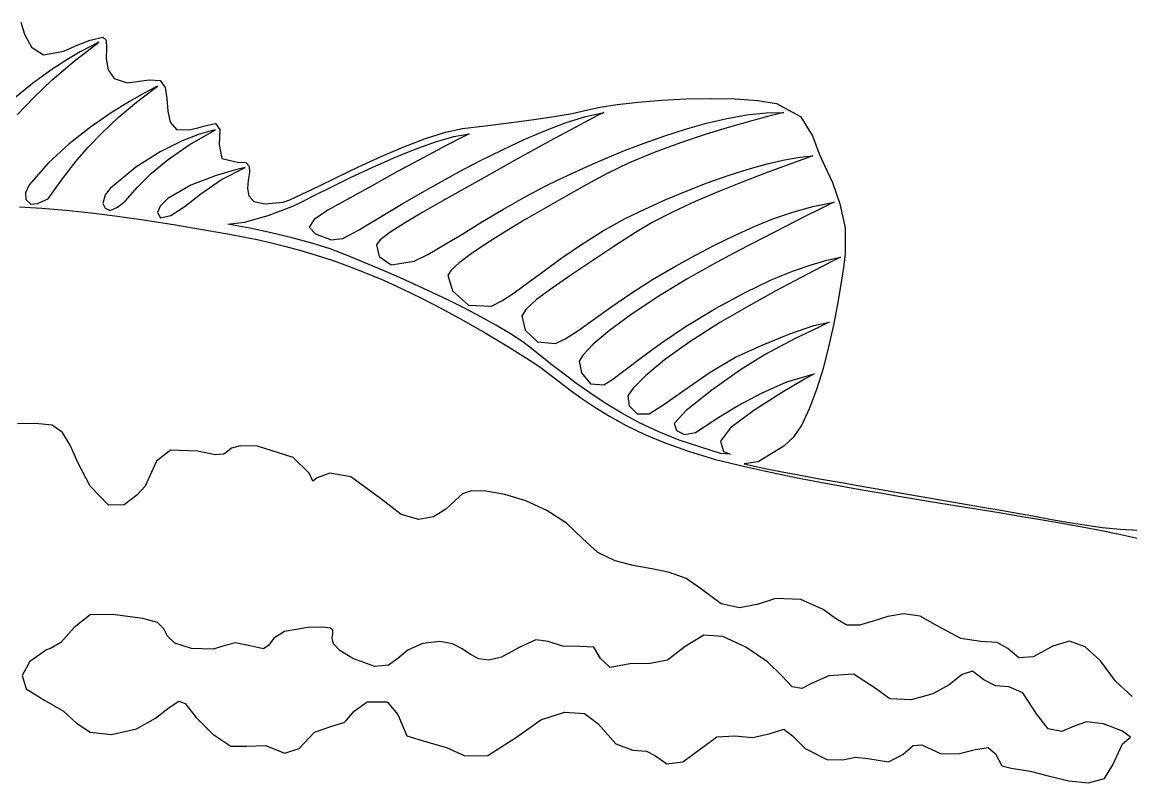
# Model space of a CAD drawing. Extents: x 0 to 10.8, y 0 to 4.7.
# Drawn here: x 5.18 to 8.91, y 2.094 to 4.654 of the extents above; entities that cross this region are included whole.
import ezdxf

# ---------------------------------------------------------------- set-up
doc = ezdxf.new("R2010")
doc.units = 0
doc.layers.add('WHITE', color=7, linetype='CONTINUOUS')
doc.layers.add('YELLOW', color=2, linetype='CONTINUOUS')

msp = doc.modelspace()

# ---------------------------------------------------------------- linework, layer by layer
at = {"layer": 'WHITE', "linetype": 'CONTINUOUS'}
for p, q in [((5.17586, 4.653733), (5.188445, 4.613417)), ((5.188445, 4.613417), (5.211224, 4.569872)), ((5.365745, 4.57668), (5.409168, 4.593351)), ((5.409168, 4.593351), (5.452257, 4.602713)), ((5.452257, 4.602713), (5.462755, 4.593269)), ((5.462755, 4.593269), (5.463731, 4.566534)), ((5.211224, 4.569872), (5.252521, 4.543912)), ((5.252521, 4.543912), (5.320663, 4.556355)), ((5.320663, 4.556355), (5.365745, 4.57668)), ((5.375771, 4.55396), (5.331033, 4.527402)), ((5.354753, 4.522285), (5.438797, 4.58626)), ((5.409715, 4.572263), (5.375771, 4.55396)), ((5.431259, 4.582851), (5.409715, 4.572263)), ((5.438797, 4.58626), (5.431259, 4.582851)), ((5.463731, 4.566534), (5.463242, 4.530671)), ((5.331033, 4.527402), (5.277108, 4.492051)), ((5.281458, 4.459906), (5.354753, 4.522285)), ((5.463242, 4.530671), (5.469345, 4.493839)), ((5.277108, 4.492051), (5.215601, 4.447369)), ((5.469345, 4.493839), (5.490097, 4.464202)), ((5.215601, 4.447369), (5.148118, 4.392817)), ((5.217996, 4.399645), (5.281458, 4.459906)), ((5.490097, 4.464202), (5.533556, 4.449919)), ((5.533556, 4.449919), (5.607776, 4.459154)), ((5.607776, 4.459154), (5.644111, 4.457723)), ((5.644111, 4.457723), (5.66114, 4.433796)), ((5.590954, 4.414945), (5.541244, 4.386801)), ((5.565274, 4.384879), (5.63619, 4.438217)), ((5.624122, 4.432294), (5.590954, 4.414945)), ((5.63619, 4.438217), (5.624122, 4.432294)), ((5.66114, 4.433796), (5.667026, 4.396372)), ((5.163453, 4.342022), (5.217996, 4.399645)), ((5.541244, 4.386801), (5.479547, 4.348494)), ((5.5032, 4.332693), (5.565274, 4.384879)), ((5.667026, 4.396372), (5.66993, 4.354449)), ((7.08373, 4.358961), (7.125018, 4.367654)), ((7.125018, 4.367654), (7.182528, 4.376335)), ((7.182528, 4.376335), (7.252432, 4.384327)), ((7.252432, 4.384327), (7.330902, 4.390953)), ((7.330902, 4.390953), (7.414111, 4.395535)), ((7.414111, 4.395535), (7.498229, 4.397398)), ((7.498229, 4.397398), (7.579432, 4.395864)), ((7.579432, 4.395864), (7.65389, 4.390256)), ((7.65389, 4.390256), (7.717776, 4.379898)), ((7.717776, 4.379898), (7.799524, 4.336088)), ((5.479547, 4.348494), (5.410421, 4.300653)), ((5.449104, 4.281894), (5.5032, 4.332693)), ((5.66993, 4.354449), (5.678013, 4.317025)), ((6.90148, 4.325876), (6.969748, 4.336032)), ((6.969748, 4.336032), (7.030789, 4.346936)), ((7.010935, 4.31572), (7.07684, 4.336263)), ((7.030789, 4.346936), (7.08373, 4.358961)), ((7.116302, 4.33917), (7.054944, 4.307183)), ((7.07684, 4.336263), (7.137565, 4.349988)), ((7.137565, 4.349988), (7.116302, 4.33917)), ((7.482218, 4.313794), (7.551389, 4.33003)), ((7.551389, 4.33003), (7.618621, 4.341987)), ((7.618621, 4.341987), (7.682896, 4.348895)), ((7.692194, 4.337041), (7.635363, 4.321743)), ((7.682896, 4.348895), (7.743198, 4.349988)), ((7.729678, 4.346653), (7.692194, 4.337041)), ((7.743198, 4.349988), (7.729678, 4.346653)), ((7.799524, 4.336088), (7.839402, 4.271675)), ((5.410421, 4.300653), (5.33842, 4.243911)), ((5.678013, 4.317025), (5.699437, 4.293099)), ((5.699437, 4.293099), (5.742363, 4.29167)), ((5.742314, 4.240504), (5.830591, 4.29167)), ((5.742363, 4.29167), (5.771551, 4.298426)), ((5.771551, 4.298426), (5.795422, 4.304849)), ((5.795422, 4.304849), (5.830591, 4.312603)), ((5.830591, 4.29167), (5.816385, 4.288367)), ((5.830591, 4.312603), (5.845849, 4.292487)), ((5.845849, 4.292487), (5.842741, 4.24251)), ((6.604536, 4.283955), (6.66203, 4.296154)), ((6.66203, 4.296154), (6.746748, 4.306311)), ((6.746748, 4.306311), (6.826855, 4.316093)), ((6.826855, 4.316093), (6.90148, 4.325876)), ((6.869056, 4.258773), (6.941219, 4.289508)), ((6.941219, 4.289508), (7.010935, 4.31572)), ((7.054944, 4.307183), (6.957135, 4.254728)), ((7.342124, 4.271553), (7.412125, 4.294046)), ((7.412125, 4.294046), (7.482218, 4.313794)), ((7.5638, 4.301349), (7.482119, 4.276451)), ((7.635363, 4.321743), (7.5638, 4.301349)), ((5.402124, 4.232717), (5.449104, 4.281894)), ((5.718436, 4.254098), (5.645161, 4.217897)), ((5.777255, 4.276716), (5.718436, 4.254098)), ((5.816385, 4.288367), (5.777255, 4.276716)), ((6.464175, 4.234058), (6.537469, 4.262443)), ((6.537469, 4.262443), (6.604536, 4.283955)), ((6.571036, 4.251568), (6.63271, 4.269406)), ((6.663596, 4.26761), (6.608709, 4.239354)), ((6.63271, 4.269406), (6.684459, 4.278209)), ((6.684459, 4.278209), (6.663596, 4.26761)), ((6.795814, 4.224665), (6.869056, 4.258773)), ((6.957135, 4.254728), (6.826522, 4.182505)), ((7.273235, 4.247084), (7.342124, 4.271553)), ((7.482119, 4.276451), (7.394939, 4.247639)), ((7.839402, 4.271675), (7.861335, 4.210919)), ((5.33842, 4.243911), (5.268102, 4.178897)), ((5.361395, 4.185397), (5.402124, 4.232717)), ((5.645161, 4.217897), (5.562665, 4.165496)), ((5.672055, 4.192065), (5.742314, 4.240504)), ((5.842741, 4.24251), (5.85225, 4.195054)), ((6.388002, 4.201241), (6.464175, 4.234058)), ((6.430266, 4.197149), (6.502526, 4.226786)), ((6.502526, 4.226786), (6.571036, 4.251568)), ((6.608709, 4.239354), (6.531355, 4.198751)), ((6.72286, 4.188329), (6.795814, 4.224665)), ((7.142856, 4.195286), (7.206473, 4.221406)), ((7.206473, 4.221406), (7.273235, 4.247084)), ((7.30687, 4.215504), (7.222531, 4.180637)), ((7.394939, 4.247639), (7.30687, 4.215504)), ((5.268102, 4.178897), (5.204022, 4.106241)), ((5.326054, 4.140169), (5.361395, 4.185397)), ((5.615577, 4.145133), (5.672055, 4.192065)), ((5.85225, 4.195054), (5.905359, 4.182505)), ((5.905359, 4.182505), (5.933039, 4.182026)), ((5.933039, 4.182026), (5.944252, 4.169139)), ((6.312294, 4.166431), (6.388002, 4.201241)), ((6.357342, 4.164748), (6.430266, 4.197149)), ((6.531355, 4.198751), (6.443092, 4.151113)), ((6.651561, 4.150915), (6.72286, 4.188329)), ((6.826522, 4.182505), (6.751788, 4.140132)), ((7.0834, 4.169494), (7.142856, 4.195286)), ((7.222531, 4.180637), (7.146537, 4.143627)), ((7.686568, 4.176551), (7.745053, 4.19027)), ((7.793993, 4.187172), (7.742326, 4.168517)), ((7.745053, 4.19027), (7.796808, 4.199395)), ((7.828093, 4.199188), (7.793993, 4.187172)), ((7.796808, 4.199395), (7.840398, 4.203442)), ((7.840398, 4.203442), (7.828093, 4.199188)), ((7.861335, 4.210919), (7.880129, 4.171189)), ((5.562665, 4.165496), (5.476182, 4.094277)), ((5.568645, 4.098489), (5.615577, 4.145133)), ((5.902344, 4.157945), (5.833209, 4.138193)), ((5.850529, 4.123853), (5.93078, 4.16456)), ((5.93078, 4.16456), (5.902344, 4.157945)), ((5.944904, 4.147613), (5.940905, 4.121213)), ((5.944252, 4.169139), (5.944904, 4.147613)), ((6.2404, 4.13207), (6.312294, 4.166431)), ((6.28684, 4.131675), (6.357342, 4.164748)), ((6.443092, 4.151113), (6.355472, 4.101753)), ((6.583283, 4.113569), (6.651561, 4.150915)), ((6.981041, 4.121959), (7.029123, 4.144795)), ((7.029123, 4.144795), (7.0834, 4.169494)), ((7.146537, 4.143627), (7.080554, 4.107634)), ((7.555153, 4.137269), (7.622789, 4.158722)), ((7.677316, 4.144344), (7.603191, 4.115775)), ((7.622789, 4.158722), (7.686568, 4.176551)), ((7.742326, 4.168517), (7.677316, 4.144344)), ((7.880129, 4.171189), (7.906172, 4.113802)), ((5.204022, 4.106241), (5.191686, 4.0795)), ((5.295238, 4.097269), (5.326054, 4.140169)), ((5.747637, 4.10545), (5.669889, 4.059859)), ((5.833209, 4.138193), (5.747637, 4.10545)), ((5.781243, 4.076167), (5.850529, 4.123853)), ((5.940905, 4.121213), (5.93816, 4.093705)), ((6.175666, 4.100597), (6.2404, 4.13207)), ((6.221847, 4.100018), (6.28684, 4.131675)), ((6.519393, 4.077439), (6.583283, 4.113569)), ((6.751788, 4.140132), (6.67474, 4.096988)), ((6.940172, 4.101753), (6.981041, 4.121959)), ((7.080554, 4.107634), (7.010767, 4.068688)), ((7.414049, 4.085427), (7.485094, 4.112676)), ((7.485094, 4.112676), (7.555153, 4.137269)), ((7.603191, 4.115775), (7.524176, 4.08393)), ((7.906172, 4.113802), (7.931642, 4.042632)), ((5.191686, 4.0795), (5.192113, 4.056726)), ((5.267557, 4.059794), (5.295238, 4.097269)), ((5.459399, 4.073049), (5.451374, 4.043714)), ((5.476182, 4.094277), (5.459399, 4.073049)), ((5.527024, 4.050911), (5.568645, 4.098489)), ((5.728902, 4.034462), (5.781243, 4.076167)), ((5.93816, 4.093705), (5.942579, 4.068855)), ((5.942579, 4.068855), (5.960068, 4.05043)), ((6.081064, 4.056081), (6.121438, 4.074454)), ((6.120734, 4.049322), (6.16545, 4.071871)), ((6.121438, 4.074454), (6.175666, 4.100597)), ((6.16545, 4.071871), (6.221847, 4.100018)), ((6.355472, 4.101753), (6.275583, 4.05798)), ((6.461258, 4.043673), (6.519393, 4.077439)), ((6.67474, 4.096988), (6.599094, 4.054545)), ((6.870377, 4.065075), (6.940172, 4.101753)), ((7.010767, 4.068688), (6.939653, 4.028056)), ((7.343451, 4.056007), (7.414049, 4.085427)), ((7.524176, 4.08393), (7.444498, 4.049933)), ((5.192113, 4.056726), (5.209589, 4.041301)), ((5.209589, 4.041301), (5.23138, 4.044099)), ((5.23138, 4.044099), (5.267557, 4.059794)), ((5.451374, 4.043714), (5.459809, 4.028196)), ((5.476518, 4.020175), (5.500652, 4.030905)), ((5.500652, 4.030905), (5.527024, 4.050911)), ((5.64508, 4.034899), (5.635705, 4.013044)), ((5.669889, 4.059859), (5.64508, 4.034899)), ((5.680165, 4.002671), (5.728902, 4.034462)), ((5.960068, 4.05043), (5.996536, 4.042196)), ((5.996536, 4.042196), (6.05789, 4.047919)), ((6.00771, 4.003557), (6.090787, 4.034462)), ((6.05789, 4.047919), (6.081064, 4.056081)), ((6.090787, 4.034462), (6.120734, 4.049322)), ((6.275583, 4.05798), (6.208398, 4.021098)), ((6.410245, 4.013419), (6.461258, 4.043673)), ((6.599094, 4.054545), (6.528565, 4.014274)), ((6.799482, 4.024577), (6.870377, 4.065075)), ((7.274738, 4.024901), (7.343451, 4.056007)), ((7.444498, 4.049933), (7.368381, 4.014903)), ((7.772616, 4.014062), (7.840969, 4.032962)), ((7.840969, 4.032962), (7.912178, 4.047919)), ((7.899993, 4.042019), (7.866008, 4.025394)), ((7.912178, 4.047919), (7.899993, 4.042019)), ((7.931642, 4.042632), (7.948713, 3.961558)), ((5.459809, 4.028196), (5.476518, 4.020175)), ((5.635705, 4.013044), (5.645919, 3.995342)), ((5.645919, 3.995342), (5.680165, 4.002671)), ((5.928623, 3.980628), (6.00771, 4.003557)), ((6.208398, 4.021098), (6.162317, 3.990102)), ((6.36772, 3.987825), (6.410245, 4.013419)), ((6.528565, 4.014274), (6.466868, 3.977649)), ((6.729504, 3.982667), (6.799482, 4.024577)), ((6.939653, 4.028056), (6.869686, 3.987003)), ((7.1329, 3.950002), (7.209344, 3.992592)), ((7.209344, 3.992592), (7.274738, 4.024901)), ((7.368381, 4.014903), (7.300053, 3.979963)), ((7.641325, 3.965485), (7.706331, 3.991482)), ((7.706331, 3.991482), (7.772616, 4.014062)), ((7.814078, 3.999657), (7.748058, 3.96642)), ((7.866008, 4.025394), (7.814078, 3.999657)), ((5.872055, 3.97434), (5.928623, 3.980628)), ((5.945856, 3.960417), (5.872055, 3.97434)), ((6.018316, 3.945165), (5.945856, 3.960417)), ((6.162317, 3.990102), (6.145736, 3.963986)), ((6.145736, 3.963986), (6.167055, 3.941745)), ((6.259325, 3.925797), (6.313602, 3.955206)), ((6.313602, 3.955206), (6.33505, 3.968038)), ((6.33505, 3.968038), (6.36772, 3.987825)), ((6.466868, 3.977649), (6.417719, 3.946141)), ((6.662455, 3.941751), (6.729504, 3.982667)), ((6.869686, 3.987003), (6.803344, 3.946793)), ((7.300053, 3.979963), (7.243738, 3.946234)), ((7.576809, 3.936334), (7.641325, 3.965485)), ((7.748058, 3.96642), (7.671805, 3.927295)), ((7.948713, 3.961558), (7.949563, 3.874454)), ((6.088284, 3.928541), (6.018316, 3.945165)), ((6.154611, 3.910497), (6.088284, 3.928541)), ((6.167055, 3.941745), (6.220335, 3.921309)), ((6.220335, 3.921309), (6.259325, 3.925797)), ((6.384831, 3.921221), (6.371921, 3.904363)), ((6.417719, 3.946141), (6.384831, 3.921221)), ((6.600351, 3.904236), (6.662455, 3.941751)), ((6.803344, 3.946793), (6.743103, 3.908692)), ((7.061836, 3.905344), (7.1329, 3.950002)), ((7.243738, 3.946234), (7.17113, 3.898485)), ((7.511996, 3.904292), (7.576809, 3.936334)), ((7.671805, 3.927295), (7.589173, 3.883894)), ((6.216144, 3.890989), (6.154611, 3.910497)), ((6.271732, 3.86997), (6.216144, 3.890989)), ((6.371921, 3.904363), (6.381947, 3.865428)), ((6.545204, 3.872527), (6.600351, 3.904236)), ((6.743103, 3.908692), (6.69144, 3.873964)), ((6.996345, 3.860476), (7.061836, 3.905344)), ((7.17113, 3.898485), (7.097214, 3.850083)), ((7.446096, 3.869621), (7.511996, 3.904292)), ((7.589173, 3.883894), (7.504017, 3.837829)), ((6.344028, 3.839882), (6.271732, 3.86997)), ((6.381947, 3.865428), (6.422212, 3.837126)), ((6.422212, 3.837126), (6.49903, 3.849033)), ((6.49903, 3.849033), (6.545204, 3.872527)), ((6.650831, 3.843875), (6.623752, 3.81969)), ((6.69144, 3.873964), (6.650831, 3.843875)), ((6.93662, 3.817255), (6.996345, 3.860476)), ((7.097214, 3.850083), (7.026359, 3.802936)), ((7.378321, 3.832584), (7.446096, 3.869621)), ((7.834472, 3.837511), (7.887758, 3.852451)), ((7.91608, 3.853898), (7.86964, 3.830145)), ((7.887758, 3.852451), (7.933111, 3.862489)), ((7.933111, 3.862489), (7.91608, 3.853898)), ((7.949563, 3.874454), (7.943712, 3.828061)), ((6.414404, 3.809794), (6.344028, 3.839882)), ((6.482464, 3.779796), (6.414404, 3.809794)), ((6.623752, 3.81969), (6.61268, 3.802674)), ((6.882854, 3.777539), (6.93662, 3.817255)), ((7.300865, 3.787722), (7.378321, 3.832584)), ((7.504017, 3.837829), (7.420195, 3.790714)), ((7.69828, 3.785284), (7.771797, 3.815759)), ((7.771797, 3.815759), (7.834472, 3.837511)), ((7.86964, 3.830145), (7.800769, 3.794263)), ((7.943712, 3.828061), (7.935157, 3.7707)), ((6.547816, 3.749978), (6.482464, 3.779796)), ((6.61268, 3.802674), (6.628077, 3.749617)), ((6.835238, 3.743187), (6.882854, 3.777539)), ((7.026359, 3.802936), (6.962933, 3.758955)), ((7.228171, 3.740846), (7.300865, 3.787722)), ((7.420195, 3.790714), (7.31704, 3.728572)), ((7.612468, 3.744176), (7.69828, 3.785284)), ((7.800769, 3.794263), (7.716446, 3.749285)), ((7.935157, 3.7707), (7.923939, 3.705197)), ((6.610063, 3.720429), (6.547816, 3.749978)), ((6.628077, 3.749617), (6.682023, 3.701211)), ((6.793966, 3.716054), (6.835238, 3.743187)), ((6.962933, 3.758955), (6.911306, 3.72005)), ((7.161336, 3.694702), (7.228171, 3.740846)), ((7.512906, 3.690522), (7.612468, 3.744176)), ((7.716446, 3.749285), (7.623648, 3.698241)), ((6.668811, 3.691238), (6.610063, 3.720429)), ((6.682023, 3.701211), (6.759231, 3.697998)), ((6.759231, 3.697998), (6.793966, 3.716054)), ((6.911306, 3.72005), (6.875844, 3.688128)), ((7.10146, 3.652038), (7.161336, 3.694702)), ((7.31704, 3.728572), (7.228507, 3.669421)), ((7.623648, 3.698241), (7.529355, 3.644164)), ((7.923939, 3.705197), (7.9101, 3.634375)), ((6.723665, 3.662497), (6.668811, 3.691238)), ((6.77423, 3.634293), (6.723665, 3.662497)), ((6.875844, 3.688128), (6.860916, 3.665101)), ((6.860916, 3.665101), (6.872104, 3.617802)), ((7.228507, 3.669421), (7.156257, 3.615753)), ((7.413866, 3.630658), (7.512906, 3.690522)), ((6.820112, 3.606718), (6.77423, 3.634293)), ((7.04964, 3.615599), (7.10146, 3.652038)), ((7.33119, 3.574989), (7.413866, 3.630658)), ((7.529355, 3.644164), (7.426521, 3.578582)), ((7.762638, 3.605283), (7.843484, 3.633275)), ((7.861405, 3.627995), (7.779275, 3.587712)), ((7.843484, 3.633275), (7.895729, 3.644164)), ((7.895729, 3.644164), (7.861405, 3.627995)), ((7.9101, 3.634375), (7.893679, 3.561057)), ((6.860916, 3.57986), (6.820112, 3.606718)), ((6.872104, 3.617802), (6.914528, 3.577814)), ((6.974565, 3.572384), (7.006975, 3.588132)), ((7.006975, 3.588132), (7.04964, 3.615599)), ((7.156257, 3.615753), (7.101952, 3.57006)), ((7.669455, 3.567198), (7.762638, 3.605283)), ((7.779275, 3.587712), (7.680603, 3.535654)), ((6.889653, 3.558635), (6.860916, 3.57986)), ((6.922071, 3.533285), (6.889653, 3.558635)), ((6.914528, 3.577814), (6.974565, 3.572384)), ((7.101952, 3.57006), (7.067252, 3.534835)), ((7.263552, 3.525467), (7.33119, 3.574989)), ((7.426521, 3.578582), (7.341918, 3.517164)), ((7.580198, 3.52603), (7.669455, 3.567198)), ((7.893679, 3.561057), (7.874716, 3.488071)), ((6.958235, 3.504588), (6.922071, 3.533285)), ((7.067252, 3.534835), (7.053821, 3.512569)), ((7.053821, 3.512569), (7.062572, 3.473744)), ((7.20962, 3.484046), (7.263552, 3.525467)), ((7.341918, 3.517164), (7.277629, 3.463712)), ((7.494494, 3.475957), (7.580198, 3.52603)), ((7.680603, 3.535654), (7.59665, 3.484156)), ((6.998213, 3.473317), (6.958235, 3.504588)), ((7.042069, 3.440249), (6.998213, 3.473317)), ((7.062572, 3.473744), (7.092923, 3.436249)), ((7.168068, 3.452677), (7.20962, 3.484046)), ((7.410472, 3.418173), (7.494494, 3.475957)), ((7.59665, 3.484156), (7.500667, 3.41498)), ((7.75352, 3.442993), (7.844883, 3.470699)), ((7.844883, 3.470699), (7.812499, 3.452371)), ((7.874716, 3.488071), (7.853253, 3.418238)), ((7.089868, 3.406156), (7.042069, 3.440249)), ((7.092923, 3.436249), (7.137565, 3.433313)), ((7.137565, 3.433313), (7.168068, 3.452677)), ((7.277629, 3.463712), (7.235735, 3.422032)), ((7.667266, 3.405567), (7.75352, 3.442993)), ((7.812499, 3.452371), (7.73511, 3.406624)), ((7.141676, 3.371815), (7.089868, 3.406156)), ((7.235735, 3.422032), (7.218317, 3.395927)), ((7.218317, 3.395927), (7.222637, 3.362476)), ((7.338786, 3.366839), (7.410472, 3.418173)), ((7.500667, 3.41498), (7.41399, 3.347467)), ((7.589734, 3.364152), (7.667266, 3.405567)), ((7.73511, 3.406624), (7.64236, 3.34731)), ((7.853253, 3.418238), (7.829329, 3.354385)), ((7.197558, 3.338001), (7.141676, 3.371815)), ((7.222637, 3.362476), (7.248888, 3.335669)), ((7.290092, 3.336112), (7.338786, 3.366839)), ((7.524539, 3.324482), (7.589734, 3.364152)), ((7.25758, 3.305488), (7.197558, 3.338001)), ((7.248888, 3.335669), (7.290092, 3.336112)), ((7.41399, 3.347467), (7.373836, 3.303215)), ((7.475295, 3.292289), (7.524539, 3.324482)), ((7.64236, 3.34731), (7.563893, 3.288284)), ((7.829329, 3.354385), (7.802985, 3.299336)), ((7.321807, 3.275051), (7.25758, 3.305488)), ((7.373836, 3.303215), (7.381811, 3.27951)), ((7.445616, 3.273305), (7.475295, 3.292289)), ((7.563893, 3.288284), (7.529355, 3.243401)), ((7.802985, 3.299336), (7.774261, 3.255915)), ((7.390304, 3.247466), (7.321807, 3.275051)), ((7.381811, 3.27951), (7.408728, 3.266107)), ((7.463136, 3.223507), (7.390304, 3.247466)), ((7.408728, 3.266107), (7.445616, 3.273305)), ((7.774261, 3.255915), (7.743198, 3.226948)), ((7.530289, 3.20218), (7.463136, 3.223507)), ((7.529355, 3.243401), (7.539381, 3.208618)), ((7.539381, 3.208618), (7.562698, 3.20042)), ((7.743198, 3.226948), (7.656631, 3.174721)), ((7.562698, 3.20042), (7.530289, 3.20218)), ((7.656631, 3.174721), (7.609717, 3.16708)), ((7.609717, 3.16708), (7.680391, 3.15218)), ((7.680391, 3.15218), (7.736977, 3.141049)), ((7.736977, 3.141049), (7.797903, 3.129506)), ((7.797903, 3.129506), (7.86238, 3.117642)), ((7.86238, 3.117642), (7.92962, 3.105549)), ((7.92962, 3.105549), (7.998834, 3.093318)), ((7.998834, 3.093318), (8.069236, 3.081042)), ((8.069236, 3.081042), (8.140037, 3.068812)), ((8.140037, 3.068812), (8.346953, 3.033311)), ((8.346953, 3.033311), (8.411469, 3.022179)), ((8.411469, 3.022179), (8.472443, 3.011551)), ((8.472443, 3.011551), (8.529089, 3.001519)), ((8.529089, 3.001519), (8.580617, 2.992173)), ((8.580617, 2.992173), (8.637795, 2.981621)), ((8.637795, 2.981621), (8.695721, 2.971314)), ((8.695721, 2.971314), (8.754456, 2.961868)), ((8.754456, 2.961868), (8.814065, 2.953902)), ((8.814065, 2.953902), (8.874608, 2.948034)), ((8.874608, 2.948034), (8.936147, 2.944882))]:
    msp.add_line(p, q, dxfattribs=at)
at = {"layer": 'YELLOW', "linetype": 'CONTINUOUS'}
for p, q in [((5.171372, 4.032015), (5.247029, 4.027324)), ((5.247029, 4.027324), (5.327182, 4.0208)), ((5.327182, 4.0208), (5.411993, 4.012206)), ((5.411993, 4.012206), (5.501625, 4.001308)), ((5.501625, 4.001308), (5.596242, 3.987869)), ((5.596242, 3.987869), (5.696005, 3.971655)), ((5.696005, 3.971655), (5.741573, 3.963893)), ((5.741573, 3.963893), (5.786984, 3.956253)), ((5.786984, 3.956253), (5.832448, 3.948491)), ((5.832448, 3.948491), (5.878173, 3.940363)), ((5.878173, 3.940363), (5.924369, 3.931625)), ((5.924369, 3.931625), (5.971245, 3.922032)), ((5.971245, 3.922032), (6.01901, 3.91134)), ((6.01901, 3.91134), (6.067874, 3.899306)), ((6.067874, 3.899306), (6.118047, 3.885685)), ((6.118047, 3.885685), (6.169736, 3.870232)), ((6.169736, 3.870232), (6.223152, 3.852705)), ((6.223152, 3.852705), (6.278503, 3.832858)), ((6.278503, 3.832858), (6.336, 3.810447)), ((6.336, 3.810447), (6.39585, 3.785229)), ((6.39585, 3.785229), (6.458264, 3.756959)), ((6.458264, 3.756959), (6.523451, 3.725394)), ((6.523451, 3.725394), (6.59162, 3.690287)), ((6.59162, 3.690287), (6.66298, 3.651397)), ((6.66298, 3.651397), (6.737741, 3.608477)), ((6.737741, 3.608477), (6.816112, 3.561286)), ((6.816112, 3.561286), (6.898302, 3.509577)), ((6.898302, 3.509577), (6.926193, 3.490305)), ((6.926193, 3.490305), (6.955839, 3.468002)), ((6.955839, 3.468002), (6.987989, 3.443143)), ((6.987989, 3.443143), (7.02339, 3.416201)), ((7.02339, 3.416201), (7.06279, 3.387649)), ((7.06279, 3.387649), (7.106935, 3.357963)), ((7.106935, 3.357963), (7.156573, 3.327615)), ((7.156573, 3.327615), (7.212452, 3.297078)), ((5.224955, 3.303215), (5.164651, 3.302513)), ((5.280835, 3.297939), (5.224955, 3.303215)), ((5.315971, 3.273569), (5.280835, 3.297939)), ((7.212452, 3.297078), (7.275318, 3.266828)), ((5.341561, 3.230754), (5.315971, 3.273569)), ((7.275318, 3.266828), (7.345919, 3.237338)), ((5.368802, 3.170137), (5.341561, 3.230754)), ((5.679277, 3.213281), (5.632078, 3.176668)), ((5.770776, 3.210499), (5.679277, 3.213281)), ((5.830176, 3.198322), (5.770776, 3.210499)), ((5.871714, 3.209192), (5.858671, 3.199811)), ((5.884758, 3.220691), (5.871714, 3.209192)), ((5.913254, 3.228535), (5.884758, 3.220691)), ((5.972653, 3.226948), (5.913254, 3.228535)), ((6.091842, 3.18901), (5.972653, 3.226948)), ((7.345919, 3.237338), (7.425002, 3.209081)), ((7.425002, 3.209081), (7.513313, 3.18253)), ((5.632078, 3.176668), (5.610115, 3.127437)), ((5.858671, 3.199811), (5.830176, 3.198322)), ((6.145566, 3.135786), (6.091842, 3.18901)), ((7.513313, 3.18253), (7.611603, 3.158161)), ((5.408892, 3.092365), (5.368802, 3.170137)), ((6.158083, 3.108814), (6.145566, 3.135786)), ((6.215094, 3.136291), (6.172359, 3.120941)), ((6.286148, 3.123322), (6.215094, 3.136291)), ((7.611603, 3.158161), (7.672694, 3.144644)), ((7.672694, 3.144644), (7.73556, 3.131449)), ((5.610115, 3.127437), (5.59432, 3.092365)), ((6.172359, 3.120941), (6.158083, 3.108814)), ((6.385382, 3.050491), (6.286148, 3.123322)), ((7.73556, 3.131449), (7.799933, 3.118561)), ((7.799933, 3.118561), (7.865546, 3.105966)), ((7.865546, 3.105966), (7.932133, 3.093649)), ((5.470248, 3.028858), (5.408892, 3.092365)), ((5.566607, 3.061663), (5.524034, 3.029559)), ((5.59432, 3.092365), (5.566607, 3.061663)), ((6.66203, 3.066944), (6.637487, 3.043813)), ((6.692322, 3.07647), (6.66203, 3.066944)), ((6.741944, 3.075584), (6.692322, 3.07647)), ((6.804776, 3.064314), (6.741944, 3.075584)), ((6.874698, 3.042685), (6.804776, 3.064314)), ((7.932133, 3.093649), (7.999425, 3.081596)), ((7.999425, 3.081596), (8.067158, 3.069792)), ((8.067158, 3.069792), (8.135064, 3.058221)), ((5.524034, 3.029559), (5.470248, 3.028858)), ((6.455408, 2.996984), (6.385382, 3.050491)), ((6.637487, 3.043813), (6.605259, 3.014493)), ((6.945587, 3.010723), (6.874698, 3.042685)), ((8.135064, 3.058221), (8.202875, 3.046871)), ((8.202875, 3.046871), (8.270325, 3.035726)), ((8.270325, 3.035726), (8.467839, 3.003377)), ((6.514926, 2.98032), (6.455408, 2.996984)), ((6.564641, 2.989743), (6.514926, 2.98032)), ((6.605259, 3.014493), (6.564641, 2.989743)), ((7.011323, 2.968456), (6.945587, 3.010723)), ((8.467839, 3.003377), (8.531175, 2.992907)), ((8.531175, 2.992907), (8.592815, 2.982569)), ((7.065785, 2.915909), (7.011323, 2.968456)), ((8.592815, 2.982569), (8.652493, 2.97235)), ((8.652493, 2.97235), (8.709941, 2.962233)), ((8.709941, 2.962233), (8.764893, 2.952205)), ((8.764893, 2.952205), (8.817081, 2.942252)), ((7.117243, 2.869512), (7.065785, 2.915909)), ((8.817081, 2.942252), (8.866239, 2.932358)), ((8.866239, 2.932358), (8.977734, 2.907581)), ((7.174952, 2.841374), (7.117243, 2.869512)), ((7.236193, 2.825033), (7.174952, 2.841374)), ((7.298246, 2.814029), (7.236193, 2.825033)), ((7.358389, 2.8019), (7.298246, 2.814029)), ((7.413902, 2.782186), (7.358389, 2.8019)), ((7.462064, 2.748425), (7.413902, 2.782186)), ((7.531834, 2.696576), (7.462064, 2.748425)), ((7.594033, 2.683561), (7.531834, 2.696576)), ((7.653427, 2.69438), (7.594033, 2.683561)), ((7.714784, 2.714032), (7.653427, 2.69438)), ((7.800355, 2.711538), (7.714784, 2.714032)), ((7.874958, 2.677143), (7.800355, 2.711538)), ((5.409499, 2.659143), (5.355057, 2.616831)), ((5.484544, 2.660251), (5.409499, 2.659143)), ((5.586839, 2.646737), (5.484544, 2.660251)), ((7.916662, 2.646737), (7.874958, 2.677143)), ((8.09243, 2.65408), (8.043086, 2.638145)), ((8.1452, 2.663109), (8.09243, 2.65408)), ((8.201292, 2.655448), (8.1452, 2.663109)), ((8.260602, 2.621315), (8.201292, 2.655448)), ((5.355057, 2.616831), (5.310416, 2.566209)), ((5.636092, 2.633734), (5.586839, 2.646737)), ((5.657136, 2.612332), (5.636092, 2.633734)), ((5.669854, 2.587412), (5.657136, 2.612332)), ((6.141634, 2.616831), (6.063454, 2.603838)), ((6.192407, 2.618037), (6.141634, 2.616831)), ((6.217805, 2.614985), (6.192407, 2.618037)), ((6.225959, 2.607762), (6.217805, 2.614985)), ((7.955098, 2.62469), (7.916662, 2.646737)), ((7.997274, 2.625087), (7.955098, 2.62469)), ((8.043086, 2.638145), (7.997274, 2.625087)), ((8.338106, 2.579351), (8.260602, 2.621315)), ((5.694127, 2.563857), (5.669854, 2.587412)), ((6.026547, 2.580724), (6.009739, 2.557827)), ((6.063454, 2.603838), (6.026547, 2.580724)), ((6.223061, 2.581154), (6.225001, 2.596456)), ((6.228271, 2.561944), (6.223061, 2.581154)), ((6.225001, 2.596456), (6.225959, 2.607762)), ((6.908215, 2.574958), (6.851944, 2.549536)), ((6.950195, 2.569475), (6.908215, 2.574958)), ((7.474028, 2.591406), (7.410501, 2.552638)), ((7.537839, 2.586944), (7.474028, 2.591406)), ((7.615528, 2.551219), (7.537839, 2.586944)), ((8.406217, 2.569351), (8.338106, 2.579351)), ((5.26234, 2.542059), (5.205843, 2.501987)), ((5.276076, 2.545826), (5.26234, 2.542059)), ((5.310416, 2.566209), (5.276076, 2.545826)), ((5.749839, 2.546548), (5.694127, 2.563857)), ((5.82281, 2.54414), (5.749839, 2.546548)), ((5.863676, 2.556453), (5.82281, 2.54414)), ((5.898094, 2.565682), (5.863676, 2.556453)), ((5.951716, 2.554024), (5.898094, 2.565682)), ((5.991853, 2.545482), (5.951716, 2.554024)), ((6.009739, 2.557827), (5.991853, 2.545482)), ((6.248762, 2.538913), (6.228271, 2.561944)), ((6.292665, 2.51215), (6.248762, 2.538913)), ((6.477761, 2.540625), (6.444373, 2.512152)), ((6.527444, 2.562996), (6.477761, 2.540625)), ((6.585058, 2.569471), (6.527444, 2.562996)), ((6.627776, 2.561524), (6.585058, 2.569471)), ((6.66061, 2.5452), (6.627776, 2.561524)), ((6.688573, 2.526545), (6.66061, 2.5452)), ((6.851944, 2.549536), (6.793349, 2.517055)), ((6.99849, 2.554024), (6.950195, 2.569475)), ((7.057034, 2.552805), (6.99849, 2.554024)), ((7.103946, 2.550256), (7.057034, 2.552805)), ((7.1256, 2.51215), (7.103946, 2.550256)), ((7.410501, 2.552638), (7.351626, 2.506558)), ((7.687891, 2.501193), (7.615528, 2.551219)), ((8.460588, 2.566641), (8.406217, 2.569351)), ((8.496877, 2.546548), (8.460588, 2.566641)), ((8.533707, 2.514588), (8.496877, 2.546548)), ((8.647908, 2.554024), (8.582168, 2.518188)), ((8.703566, 2.571314), (8.647908, 2.554024)), ((8.7567, 2.552154), (8.703566, 2.571314)), ((8.808152, 2.504395), (8.7567, 2.552154)), ((5.205843, 2.501987), (5.180468, 2.455886)), ((6.366754, 2.485712), (6.292665, 2.51215)), ((6.444373, 2.512152), (6.412347, 2.489781)), ((6.716676, 2.511606), (6.688573, 2.526545)), ((6.749931, 2.506427), (6.716676, 2.511606)), ((6.793349, 2.517055), (6.749931, 2.506427)), ((7.158057, 2.482631), (7.1256, 2.51215)), ((7.351626, 2.506558), (7.293084, 2.495701)), ((7.735721, 2.453831), (7.687891, 2.501193)), ((8.582168, 2.518188), (8.533707, 2.514588)), ((8.858763, 2.435886), (8.808152, 2.504395)), ((6.412347, 2.489781), (6.366754, 2.485712)), ((7.224741, 2.494317), (7.158057, 2.482631)), ((7.293084, 2.495701), (7.224741, 2.494317)), ((8.377245, 2.470004), (8.343349, 2.459093)), ((8.416126, 2.440374), (8.377245, 2.470004)), ((5.180468, 2.455886), (5.193786, 2.410627)), ((7.771002, 2.417), (7.735721, 2.453831)), ((7.835914, 2.42841), (7.803623, 2.411406)), ((7.894566, 2.454163), (7.835914, 2.42841)), ((7.977143, 2.459978), (7.894566, 2.454163)), ((8.046764, 2.414949), (7.977143, 2.459978)), ((8.343349, 2.459093), (8.299484, 2.423922)), ((8.45505, 2.420092), (8.416126, 2.440374)), ((8.914979, 2.384295), (8.858763, 2.435886)), ((5.193786, 2.410627), (5.253368, 2.373079)), ((7.803623, 2.411406), (7.771002, 2.417)), ((8.099919, 2.377027), (8.046764, 2.414949)), ((8.243804, 2.39371), (8.171441, 2.374013)), ((8.299484, 2.423922), (8.243804, 2.39371)), ((8.499865, 2.417194), (8.45505, 2.420092)), ((8.546924, 2.397473), (8.499865, 2.417194)), ((8.592581, 2.326721), (8.546924, 2.397473)), ((5.253368, 2.373079), (5.319586, 2.335718)), ((5.674686, 2.347742), (5.706963, 2.36918)), ((5.706963, 2.36918), (5.728902, 2.361118)), ((5.728902, 2.361118), (5.765564, 2.313873)), ((6.297153, 2.335693), (6.341128, 2.366822)), ((6.341128, 2.366822), (6.408697, 2.366379)), ((6.408697, 2.366379), (6.443701, 2.323733)), ((8.171441, 2.374013), (8.099919, 2.377027)), ((5.319586, 2.335718), (5.363653, 2.295133)), ((5.628556, 2.311804), (5.674686, 2.347742)), ((5.765564, 2.313873), (5.821432, 2.257935)), ((6.266288, 2.297981), (6.297153, 2.335693)), ((6.443701, 2.323733), (6.474051, 2.252175)), ((6.925054, 2.30602), (7.005033, 2.33233)), ((7.005033, 2.33233), (7.072396, 2.327797)), ((7.072396, 2.327797), (7.116628, 2.293823)), ((8.632513, 2.276321), (8.592581, 2.326721)), ((5.363653, 2.295133), (5.409403, 2.26436)), ((5.480666, 2.256437), (5.565055, 2.276369)), ((5.565055, 2.276369), (5.628556, 2.311804)), ((6.163619, 2.264617), (6.218459, 2.284103)), ((6.218459, 2.284103), (6.266288, 2.297981)), ((6.842971, 2.247466), (6.925054, 2.30602)), ((7.116628, 2.293823), (7.177495, 2.225877)), ((8.678759, 2.26746), (8.632513, 2.276321)), ((8.719688, 2.284851), (8.678759, 2.26746)), ((8.761615, 2.299195), (8.719688, 2.284851)), ((8.817831, 2.292937), (8.761615, 2.299195)), ((8.882688, 2.268402), (8.817831, 2.292937)), ((5.409403, 2.26436), (5.480666, 2.256437)), ((5.821432, 2.257935), (5.882627, 2.2177)), ((6.111724, 2.210084), (6.163619, 2.264617)), ((6.474051, 2.252175), (6.540957, 2.231793)), ((6.747544, 2.186045), (6.842971, 2.247466)), ((7.457576, 2.205596), (7.517836, 2.248495)), ((7.517836, 2.248495), (7.578517, 2.2527)), ((7.578517, 2.2527), (7.637797, 2.246813)), ((7.637797, 2.246813), (7.693851, 2.259429)), ((7.693851, 2.259429), (7.742867, 2.275214)), ((7.742867, 2.275214), (7.771943, 2.25212)), ((7.771943, 2.25212), (7.814977, 2.210084)), ((8.882576, 2.225093), (8.908718, 2.247911)), ((8.908718, 2.247911), (8.882688, 2.268402)), ((5.882627, 2.2177), (5.935269, 2.21756)), ((5.935269, 2.21756), (5.999292, 2.219608)), ((5.999292, 2.219608), (6.06365, 2.194076)), ((6.06365, 2.194076), (6.111724, 2.210084)), ((6.540957, 2.231793), (6.608196, 2.213072)), ((6.608196, 2.213072), (6.669728, 2.184771)), ((7.177495, 2.225877), (7.234578, 2.204475)), ((7.234578, 2.204475), (7.281285, 2.200457)), ((7.403633, 2.164944), (7.457576, 2.205596)), ((7.814977, 2.210084), (7.887667, 2.172744)), ((8.143216, 2.189895), (8.178076, 2.219849)), ((8.178076, 2.219849), (8.206768, 2.222045)), ((8.206768, 2.222045), (8.272063, 2.191515)), ((8.333985, 2.192783), (8.388082, 2.206326)), ((8.388082, 2.206326), (8.429905, 2.212619)), ((8.429905, 2.212619), (8.455003, 2.192139)), ((8.84979, 2.154753), (8.882576, 2.225093)), ((6.669728, 2.184771), (6.747544, 2.186045)), ((7.281285, 2.200457), (7.311029, 2.184663)), ((7.311029, 2.184663), (7.349023, 2.158519)), ((7.349023, 2.158519), (7.403633, 2.164944)), ((7.887667, 2.172744), (7.941151, 2.171576)), ((7.941151, 2.171576), (7.98426, 2.181063)), ((7.98426, 2.181063), (8.025827, 2.17569)), ((8.025827, 2.17569), (8.094896, 2.164428)), ((8.094896, 2.164428), (8.143216, 2.189895)), ((8.272063, 2.191515), (8.333985, 2.192783)), ((8.455003, 2.192139), (8.476272, 2.151762)), ((8.476272, 2.151762), (8.507509, 2.143288)), ((8.507509, 2.143288), (8.571644, 2.133816)), ((8.571644, 2.133816), (8.632441, 2.117476)), ((8.821293, 2.108647), (8.84979, 2.154753)), ((8.632441, 2.117476), (8.701637, 2.100703)), ((8.701637, 2.100703), (8.768248, 2.094195)), ((8.768248, 2.094195), (8.821293, 2.108647))]:
    msp.add_line(p, q, dxfattribs=at)

doc.saveas('drawing.dxf')
